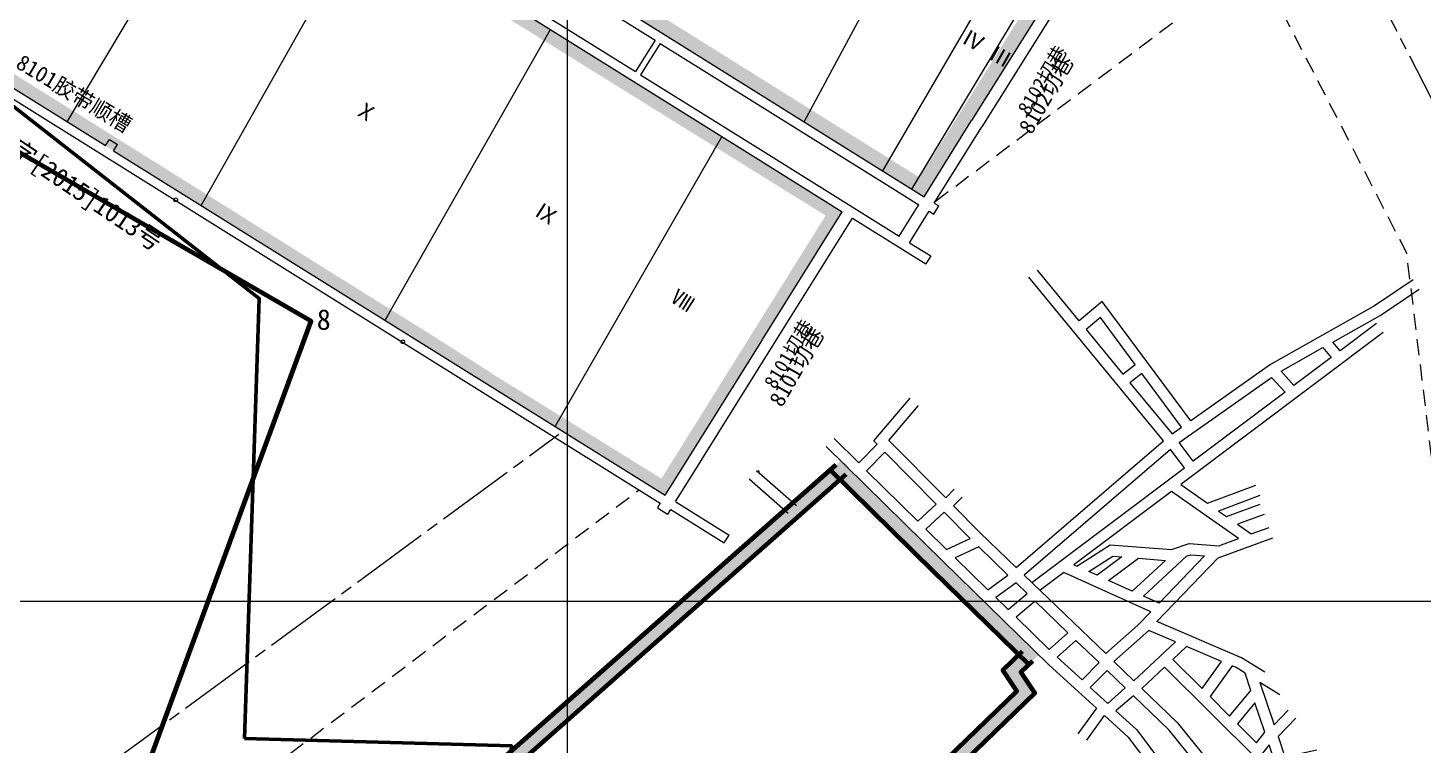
# Model space of a CAD drawing. Header units: inches. Extents: x 19725493 to 19730068, y 4137932 to 4142732.
# Drawn here: x 19728209 to 19728961, y 4139422 to 4139809 of the extents above; entities that cross this region are included whole.
import ezdxf

# ---------------------------------------------------------------- set-up
doc = ezdxf.new("R2010")
doc.units = ezdxf.units.IN
doc.header["$MEASUREMENT"] = 0
doc.linetypes.add('可采边界', pattern=[0.047, 0.02, -0.002, 0.003, -0.002, 0.02])
doc.linetypes.add('虚线', pattern=[0.0045, 0.00175, -0.001, 0.00175])
doc.layers.get('0').update_dxf_attribs({"lineweight": 0})
for name, color, linetype, lineweight in [('2026年下半年衔接计划', 7, 'Continuous', 0), ('8号煤层采空区XDD0800CCJ', 7, 'Continuous', 0), ('sw探水警戒线', 7, 'Continuous', 15), ('保安煤柱', 7, 'Continuous', 0), ('工作面回采月份', 7, 'Continuous', 15), ('未掘巷道', 7, 'Continuous', 15), ('次要巷道', 7, 'Continuous', 0), ('煤巷', 7, 'Continuous', 0), ('经纬网', 7, 'Continuous', 0), ('采空区边界颜色', 7, 'Continuous', 15)]:
    doc.layers.add(name, color=color, linetype=linetype, lineweight=lineweight)
doc.layers.add('8号煤层采空区', color=178, linetype='Continuous', lineweight=80, true_color=0x00004c)
doc.layers.add('岩巷', color=30, linetype='Continuous', lineweight=0, true_color=0xff7f00)
doc.styles.add('仿宋', font='')
doc.styles.add('宋体', font='')
doc.styles.get('仿宋').set_extended_font_data('仿宋')
doc.styles.get('宋体').set_extended_font_data('宋体')
doc.linetypes.add('县自治县旗县级市界', pattern='A,0.0015,-0.00115,[23,8#煤防尘系统图（7月份）.shx,S=3.07087e-07,R=0,X=0,Y=0],-0.00085,0.0015', length=0.005)

msp = doc.modelspace()

# ---------------------------------------------------------------- hatches: boundary and pattern name
for points in [[(19728647.12, 4139575.59), (19728364.68, 4139326.47), (19728549.68, 4139197.53), (19728551.2, 4139205.61), (19728376.8, 4139327.16), (19728652.48, 4139570.31), (19728650.22, 4139573.78)], [(19728748.43, 4139476.23), (19728702.31, 4139521.25), (19728652.48, 4139570.31), (19728650, 4139567.72), (19728646.84, 4139565.34), (19728697.06, 4139515.89), (19728743.01, 4139471.03)], [(19728753.8, 4139470.99), (19728748.43, 4139476.23), (19728734.37, 4139462.74), (19728742.01, 4139451.44), (19728682.66, 4139394.3), (19728717.37, 4139349.76), (19728676.69, 4139293.67), (19728633.66, 4139264.85), (19728598.73, 4139259.04), (19728551.2, 4139205.61), (19728552.75, 4139196.08), (19728602.57, 4139252.07), (19728636.49, 4139257.72), (19728681.98, 4139288.19), (19728726.75, 4139349.92), (19728692.72, 4139393.58), (19728751.77, 4139450.42), (19728744.12, 4139461.71)]]:
    msp.add_hatch(color=256).paths.add_polyline_path(points, flags=17)
at = {"layer": '8号煤层采空区XDD0800CCJ', "true_color": 0xffc000}
msp.add_hatch(color=40, dxfattribs=at).paths.add_polyline_path([(19728403.14, 4139650.27), (19728436.29, 4139629.67), (19728472.28, 4139607.2), (19728552.63, 4139557.03), (19728563.85, 4139575), (19728597.81, 4139629.38), (19728607.51, 4139644.92), (19728647.97, 4139709.72), (19728567.84, 4139759.74), (19728490.09, 4139808.28), (19728394.01, 4139868.28), (19728233.4, 4139968.57), (19728144.04, 4139812.16), (19728320.98, 4139701.67), (19728403.14, 4139650.27), (19728395.75, 4139662.65), (19728364.3, 4139682.28), (19728153.5, 4139814.24), (19728235.85, 4139959.69), (19728422.75, 4139841.97), (19728639.01, 4139707.64), (19728608.22, 4139658.34), (19728579.34, 4139612.07), (19728550.58, 4139565.97), (19728462.35, 4139620.63), (19728445.03, 4139631.73), (19728429.36, 4139641.66), (19728395.75, 4139662.65)], flags=17)
at = {"layer": '采空区边界颜色', "true_color": 0x57149c}
msp.add_hatch(color=194, dxfattribs=at).paths.add_polyline_path([(19728773.95, 4139848.91), (19728261.49, 4140168.86), (19728183.24, 4140035.49), (19728692, 4139717.81), (19728773.95, 4139848.91), (19728763.61, 4139846.52), (19728689.61, 4139728.14), (19728193.4, 4140037.98), (19728264.06, 4140158.41), (19728763.61, 4139846.52)], flags=17)

# ---------------------------------------------------------------- linework, layer by layer
at = {"layer": '2026年下半年衔接计划', "color": 1, "lineweight": 100, "true_color": 0xff0000, "flags": 128}
msp.add_lwpolyline([(19726936.48, 4139624.44), (19727087.79, 4139471.4), (19727111.81, 4139446.95), (19727250.54, 4139632.96), (19727469.86, 4139520.69), (19727490.46, 4139426.18), (19727619.93, 4139371.45), (19727645.19, 4139445.33), (19727760.04, 4139399.01), (19728084.75, 4139271.51), (19728182.77, 4139204.43), (19728195.04, 4139196.34), (19728361.95, 4139650.75), (19727985.1, 4139868.75), (19728293.07, 4140363.91), (19728716.76, 4140096.02), (19728825.18, 4140284.19), (19728806.51, 4140295.72), (19728729.84, 4140344.15), (19728648.31, 4140393.52), (19728462.52, 4140503.99), (19729114.34, 4141482.27)], dxfattribs=at)
at = {"layer": '8号煤层采空区', "color": 7, "flags": 128}
for points in [[(19728649.98, 4139568.1), (19728376.8, 4139327.16), (19728551.2, 4139205.61), (19728549.68, 4139197.53), (19728364.68, 4139326.47), (19728644.66, 4139573.42)], [(19728748.38, 4139465.79), (19728697.06, 4139515.89), (19728641.48, 4139570.61)], [(19728750.37, 4139467.71), (19728744.12, 4139461.71), (19728751.77, 4139450.42), (19728692.72, 4139393.58), (19728726.75, 4139349.92), (19728681.98, 4139288.19), (19728636.49, 4139257.72), (19728602.57, 4139252.07), (19728552.75, 4139196.08), (19728551.2, 4139205.61), (19728598.73, 4139259.04), (19728633.66, 4139264.85), (19728676.69, 4139293.67), (19728717.37, 4139349.76), (19728682.66, 4139394.3), (19728742.01, 4139451.44), (19728734.37, 4139462.74), (19728745.07, 4139473.01)]]:
    msp.add_lwpolyline(points, dxfattribs=at)
at = {"layer": 'sw探水警戒线', "color": 1, "linetype": '可采边界', "lineweight": 9, "ltscale": 2127.659574, "true_color": 0xff0000, "flags": 128}
for points in [[(19728772.52, 4139833.86), (19728887.84, 4139920.66), (19729000.27, 4139702.85), (19729041.58, 4139365.3), (19728994.94, 4139191.35), (19728943.24, 4139025.48), (19728871.04, 4138928.5), (19728872.06, 4138801.4), (19728750.97, 4138715.67), (19728533.26, 4138595.53)], [(19727782.12, 4139072.11), (19728039.75, 4139255.63), (19728495.37, 4139589.88)]]:
    msp.add_lwpolyline(points, dxfattribs=at)
at = {"layer": 'sw探水警戒线', "color": 1, "linetype": '虚线', "ltscale": 5000, "true_color": 0xff0000, "flags": 128}
for points in [[(19728698.06, 4139715.25), (19728870.58, 4139845.09), (19728951.72, 4139687.88), (19728990.77, 4139368.86), (19728946.91, 4139205.27), (19728898.04, 4139048.5), (19728820.9, 4138944.89), (19728821.85, 4138827.12), (19728724.36, 4138758.1), (19728457.28, 4138610.71)], [(19727803.01, 4139025.62), (19728297.14, 4139377.53), (19728538.61, 4139559.88)]]:
    msp.add_lwpolyline(points, dxfattribs=at)
at = {"layer": '保安煤柱', "color": 1, "lineweight": 60, "true_color": 0xff0000, "flags": 128}
msp.add_lwpolyline([(19728326, 4139426), (19728470, 4139422), (19728425, 4139185), (19728314, 4139208), (19728290, 4139061), (19727943, 4139051), (19727919, 4139065), (19727951, 4139137), (19727924, 4139243), (19727924, 4139279), (19727853, 4139284), (19727820, 4139443), (19727819, 4139518), (19727869, 4139558), (19727867, 4139593), (19727849, 4139692), (19727939, 4139911), (19728179, 4139784), (19728334, 4139663), (19728326, 4139426)], dxfattribs=at)
at = {"layer": '岩巷', "lineweight": 9, "flags": 128}
msp.add_lwpolyline([(19728549.98, 4139800.36), (19728673.78, 4139723.06)], dxfattribs=at)
at = {"layer": '工作面回采月份', "color": 7, "linetype": 'Continuous', "lineweight": 13}
for p, q in [((19728230.49, 4139758.17), (19728322.94, 4139912.81)), ((19728302.75, 4139713.05), (19728391.14, 4139870.07)), ((19728401.74, 4139651.25), (19728490.8, 4139807.84)), ((19728493.42, 4139594), (19728583.06, 4139750.02))]:
    msp.add_line(p, q, dxfattribs=at)
at = {"layer": '工作面回采月份', "color": 7, "lineweight": 9, "flags": 128}
for points in [[(19728627.51, 4139758.08), (19728700.89, 4139894.68)], [(19728669.86, 4139731.64), (19728747.55, 4139865.31)], [(19728685.47, 4139721.89), (19728765.21, 4139854.37)]]:
    msp.add_lwpolyline(points, dxfattribs=at)
at = {"layer": '未掘巷道', "color": 1, "lineweight": 0, "true_color": 0xff0000}
for q in [(19728601.85, 4139569.43), (19728603.01, 4139568.75)]:
    msp.add_line((19728603.11, 4139570.24), q, dxfattribs=at)
at = {"layer": '未掘巷道', "color": 7, "lineweight": 0}
for centre in [(19728288.94, 4139716.16), (19728411.36, 4139639.67)]:
    msp.add_circle(centre, 1, dxfattribs=at)
at = {"layer": '煤巷', "lineweight": 9}
for p, q in [((19728163.19, 4139794.3), (19728317.37, 4139698.03)), ((19728604.97, 4139640.85), (19728647.97, 4139709.72)), ((19728610.44, 4139637.34), (19728653.48, 4139706.27)), ((19728695.61, 4139685.86), (19728692.96, 4139681.62)), ((19728556.33, 4139562.97), (19728604.93, 4139640.78)), ((19728561.85, 4139559.52), (19728610.44, 4139637.34)), ((19728552.63, 4139557.03), (19728556.33, 4139562.97)), ((19728558.14, 4139553.58), (19728561.85, 4139559.52)), ((19728549.98, 4139552.79), (19728548.39, 4139550.24)), ((19728548.39, 4139550.24), (19728553.9, 4139546.8)), ((19728555.49, 4139549.34), (19728553.9, 4139546.8)), ((19728555.6, 4139549.35), (19728584.33, 4139531.35)), ((19728558.39, 4139553.43), (19728586.97, 4139535.58)), ((19728584.33, 4139531.35), (19728586.98, 4139535.59))]:
    msp.add_line(p, q, dxfattribs=at)
at = {"layer": '煤巷', "lineweight": 9, "flags": 128}
for points in [[(19728416.18, 4139890.04), (19728552.74, 4139804.77)], [(19728413.7, 4139885.46), (19728547.18, 4139802.11)], [(19728779.46, 4139845.47), (19728723.11, 4139755.36)], [(19728763.34, 4139831.95), (19728717.59, 4139758.8)], [(19728481.79, 4139813.47), (19728601.24, 4139738.88)], [(19728484.44, 4139817.71), (19728536.59, 4139785.14)], [(19728552.74, 4139804.77), (19728676.81, 4139727.3)], [(19728165.77, 4139798.58), (19728251.13, 4139745.29)], [(19728547.18, 4139802.11), (19728536.59, 4139785.14)], [(19728549.98, 4139800.36), (19728539.39, 4139783.4)], [(19728549.98, 4139800.36), (19728673.78, 4139723.06)], [(19728539.39, 4139783.4), (19728603.88, 4139743.13)], [(19728692, 4139717.81), (19728717.59, 4139758.8)], [(19728697.51, 4139714.37), (19728723.11, 4139755.36)], [(19728251.13, 4139745.29), (19728253.25, 4139748.68)], [(19728253.25, 4139748.68), (19728257.66, 4139745.92)], [(19728255.54, 4139742.53), (19728257.66, 4139745.92)], [(19728255.54, 4139742.53), (19728320.01, 4139702.27)], [(19728601.24, 4139738.89), (19728647.97, 4139709.72)], [(19728603.89, 4139743.13), (19728678.66, 4139696.45)], [(19728673.78, 4139723.06), (19728689.25, 4139713.4)], [(19728676.26, 4139727.64), (19728692, 4139717.81)], [(19728687.66, 4139710.86), (19728689.25, 4139713.4)], [(19728697.51, 4139714.37), (19728699.97, 4139712.83)], [(19728653.48, 4139706.27), (19728692.96, 4139681.62)], [(19728678.66, 4139696.45), (19728687.66, 4139710.86)], [(19728684.17, 4139693), (19728693.17, 4139707.42)], [(19728693.17, 4139707.42), (19728694.76, 4139709.96)], [(19728694.76, 4139709.96), (19728697.22, 4139708.42)], [(19728697.22, 4139708.42), (19728699.97, 4139712.83)], [(19728319.96, 4139702.31), (19728552.63, 4139557.03)], [(19728317.37, 4139698.03), (19728549.98, 4139552.79)], [(19728684.17, 4139693), (19728695.61, 4139685.86)]]:
    msp.add_lwpolyline(points, dxfattribs=at)
at = {"layer": '煤巷', "linetype": '县自治县旗县级市界', "lineweight": 9, "ltscale": 2000, "flags": 128}
for points in [[(19728955.42, 4139673.04), (19728934.57, 4139659.01), (19728878.6, 4139627.43), (19728835.67, 4139597.15), (19728787.99, 4139661.41), (19728775.5, 4139650.97), (19728753.1, 4139678.23)], [(19728955.42, 4139673.04), (19728934.57, 4139659.01), (19728878.6, 4139627.43), (19728835.67, 4139597.15), (19728787.99, 4139661.41), (19728775.5, 4139650.97), (19728753.1, 4139678.23)], [(19728712.5, 4139555.96), (19728707.88, 4139551.34), (19728722.26, 4139536.78), (19728741.61, 4139518.15), (19728820.9, 4139586.28), (19728748.47, 4139674.42)], [(19728712.5, 4139555.96), (19728707.88, 4139551.34), (19728722.26, 4139536.78), (19728741.61, 4139518.15), (19728820.9, 4139586.28), (19728748.47, 4139674.42)], [(19728935.69, 4139649.52), (19728916.15, 4139634.83), (19728912.18, 4139639.49), (19728937.72, 4139653.9), (19728958.76, 4139668.06)], [(19728935.69, 4139649.52), (19728916.15, 4139634.83), (19728912.18, 4139639.49), (19728937.72, 4139653.9), (19728958.76, 4139668.06)], [(19728805.76, 4139627.39), (19728786.96, 4139652.73), (19728779.31, 4139646.33), (19728799.11, 4139622.24), (19728805.76, 4139627.39)], [(19728805.76, 4139627.39), (19728786.96, 4139652.73), (19728779.31, 4139646.33), (19728799.11, 4139622.24), (19728805.76, 4139627.39)], [(19728939.29, 4139644.72), (19728830.37, 4139562.85), (19728844.76, 4139552.69), (19728870.65, 4139562.52)], [(19728939.29, 4139644.72), (19728830.37, 4139562.85), (19728844.76, 4139552.69), (19728870.65, 4139562.52)], [(19728891.26, 4139616.12), (19728884.29, 4139623.76), (19728906.86, 4139636.49), (19728911.35, 4139631.22), (19728891.26, 4139616.12)], [(19728891.26, 4139616.12), (19728884.29, 4139623.76), (19728906.86, 4139636.49), (19728911.35, 4139631.22), (19728891.26, 4139616.12)], [(19728830.76, 4139593.7), (19728809.34, 4139622.57), (19728802.92, 4139617.61), (19728825.58, 4139590.04), (19728830.76, 4139593.7)], [(19728830.76, 4139593.7), (19728809.34, 4139622.57), (19728802.92, 4139617.61), (19728825.58, 4139590.04), (19728830.76, 4139593.7)], [(19728837.04, 4139575.37), (19728829.45, 4139585.43), (19728879.16, 4139620.48), (19728886.44, 4139612.5), (19728837.04, 4139575.37)], [(19728643.58, 4139587.49), (19728656.83, 4139574.44), (19728666.74, 4139584.45), (19728664.94, 4139586.27), (19728684.55, 4139609.24)], [(19728643.58, 4139587.49), (19728656.83, 4139574.44), (19728666.74, 4139584.45), (19728664.94, 4139586.27), (19728684.55, 4139609.24)], [(19728708.26, 4139560.2), (19728703.67, 4139555.6), (19728673.08, 4139586.57), (19728689.11, 4139605.35)], [(19728708.26, 4139560.2), (19728703.67, 4139555.6), (19728673.08, 4139586.57), (19728689.11, 4139605.35)], [(19728639.37, 4139583.22), (19728702.31, 4139521.25), (19728759.15, 4139465.76), (19728784.81, 4139442.4), (19728774.79, 4139428.53)], [(19728639.37, 4139583.22), (19728702.31, 4139521.25), (19728759.15, 4139465.76), (19728784.81, 4139442.4), (19728774.79, 4139428.53)], [(19728670.95, 4139580.19), (19728661.1, 4139570.24), (19728688.75, 4139543.02), (19728698.56, 4139552.23), (19728670.95, 4139580.19)], [(19728670.95, 4139580.19), (19728661.1, 4139570.24), (19728688.75, 4139543.02), (19728698.56, 4139552.23), (19728670.95, 4139580.19)], [(19728750.07, 4139510), (19728832.24, 4139571.76), (19728824.76, 4139581.69), (19728745.95, 4139513.97), (19728789.84, 4139471.71), (19728807.03, 4139486.91), (19728814.15, 4139494.3), (19728767.28, 4139515.43), (19728754.45, 4139505.79)], [(19728750.07, 4139510), (19728832.24, 4139571.76), (19728824.76, 4139581.69), (19728745.95, 4139513.97), (19728789.84, 4139471.71), (19728807.03, 4139486.91), (19728814.15, 4139494.3), (19728767.28, 4139515.43), (19728754.45, 4139505.79)], [(19728618.85, 4139547.22), (19728597.77, 4139565.64)], [(19728623.39, 4139551.22), (19728601.71, 4139570.16)], [(19728861.33, 4139533.65), (19728825.33, 4139559.07), (19728772.75, 4139519.55), (19728774.22, 4139518.88), (19728792.19, 4139530.24), (19728825.25, 4139527.72), (19728834.83, 4139531.06), (19728850.76, 4139529.83), (19728861.33, 4139533.65)], [(19728861.33, 4139533.65), (19728825.33, 4139559.07), (19728772.75, 4139519.55), (19728774.22, 4139518.88), (19728792.19, 4139530.24), (19728825.25, 4139527.72), (19728834.83, 4139531.06), (19728850.76, 4139529.83), (19728861.33, 4139533.65)], [(19728872.78, 4139556.91), (19728850.67, 4139548.51), (19728854.84, 4139545.57), (19728873.11, 4139552.28)], [(19728872.78, 4139556.91), (19728850.67, 4139548.51), (19728854.84, 4139545.57), (19728873.11, 4139552.28)], [(19728702.78, 4139547.97), (19728693.02, 4139538.81), (19728704.15, 4139527.85), (19728716.94, 4139533.63), (19728702.78, 4139547.97)], [(19728702.78, 4139547.97), (19728693.02, 4139538.81), (19728704.15, 4139527.85), (19728716.94, 4139533.63), (19728702.78, 4139547.97)], [(19728875.17, 4139546.65), (19728860.79, 4139541.37), (19728868.2, 4139536.14), (19728877.89, 4139539.64)], [(19728875.17, 4139546.65), (19728860.79, 4139541.37), (19728868.2, 4139536.14), (19728877.89, 4139539.64)], [(19728875.49, 4139461.71), (19728862.91, 4139469.51), (19728817.31, 4139488.94), (19728850.41, 4139523.32), (19728879.93, 4139534)], [(19728875.49, 4139461.71), (19728862.91, 4139469.51), (19728817.31, 4139488.94), (19728850.41, 4139523.32), (19728879.93, 4139534)], [(19728721.55, 4139529.14), (19728708.74, 4139523.35), (19728726.42, 4139506.1), (19728737.21, 4139514.05), (19728721.55, 4139529.14)], [(19728721.55, 4139529.14), (19728708.74, 4139523.35), (19728726.42, 4139506.1), (19728737.21, 4139514.05), (19728721.55, 4139529.14)], [(19728798.45, 4139523.75), (19728785.18, 4139513.94), (19728780.77, 4139515.93), (19728793.71, 4139524.11), (19728798.45, 4139523.75)], [(19728822.09, 4139521.95), (19728804.18, 4139505.37), (19728791.44, 4139511.12), (19728807.59, 4139523.05), (19728822.09, 4139521.95)], [(19728822.09, 4139521.95), (19728804.18, 4139505.37), (19728791.44, 4139511.12), (19728807.59, 4139523.05), (19728822.09, 4139521.95)], [(19728843.13, 4139524.4), (19728818.56, 4139498.89), (19728810.12, 4139502.69), (19728833.34, 4139524.19), (19728835.62, 4139524.98), (19728843.13, 4139524.4)], [(19728843.13, 4139524.4), (19728818.56, 4139498.89), (19728810.12, 4139502.69), (19728833.34, 4139524.19), (19728835.62, 4139524.98), (19728843.13, 4139524.4)], [(19728741.6, 4139509.84), (19728730.76, 4139501.85), (19728737.29, 4139495.48), (19728747.48, 4139504.17), (19728741.6, 4139509.84)], [(19728741.6, 4139509.84), (19728730.76, 4139501.85), (19728737.29, 4139495.48), (19728747.48, 4139504.17), (19728741.6, 4139509.84)], [(19728751.82, 4139499.99), (19728741.6, 4139491.27), (19728759.4, 4139473.89), (19728769.51, 4139482.96), (19728751.82, 4139499.99)], [(19728751.82, 4139499.99), (19728741.6, 4139491.27), (19728759.4, 4139473.89), (19728769.51, 4139482.96), (19728751.82, 4139499.99)], [(19728813.05, 4139484.23), (19728794.18, 4139467.53), (19728805, 4139457.11), (19728827.4, 4139478.12), (19728813.05, 4139484.23)], [(19728813.05, 4139484.23), (19728794.18, 4139467.53), (19728805, 4139457.11), (19728827.4, 4139478.12), (19728813.05, 4139484.23)], [(19728786.26, 4139466.84), (19728773.84, 4139478.79), (19728763.72, 4139469.71), (19728777.11, 4139457.52), (19728786.26, 4139466.84)], [(19728786.26, 4139466.84), (19728773.84, 4139478.79), (19728763.72, 4139469.71), (19728777.11, 4139457.52), (19728786.26, 4139466.84)], [(19728833.42, 4139475.55), (19728825.92, 4139468.51), (19728841.73, 4139452.84), (19728852.22, 4139467.55), (19728833.42, 4139475.55)], [(19728833.42, 4139475.55), (19728825.92, 4139468.51), (19728841.73, 4139452.84), (19728852.22, 4139467.55), (19728833.42, 4139475.55)], [(19728790.58, 4139462.68), (19728781.54, 4139453.48), (19728790.93, 4139444.93), (19728800.4, 4139453.21), (19728790.58, 4139462.68)], [(19728790.58, 4139462.68), (19728781.54, 4139453.48), (19728790.93, 4139444.93), (19728800.4, 4139453.21), (19728790.58, 4139462.68)], [(19728821.54, 4139464.4), (19728809.33, 4139452.94), (19728828.38, 4139434.6), (19728858.11, 4139397.82), (19728874.52, 4139412.84), (19728880.39, 4139415.11), (19728877.85, 4139422.62), (19728871.64, 4139414.76), (19728821.54, 4139464.4)], [(19728821.54, 4139464.4), (19728809.33, 4139452.94), (19728828.38, 4139434.6), (19728858.11, 4139397.82), (19728874.52, 4139412.84), (19728880.39, 4139415.11), (19728877.85, 4139422.62), (19728871.64, 4139414.76), (19728821.54, 4139464.4)], [(19728864.9, 4139461.16), (19728860.12, 4139464.18), (19728857.87, 4139465.14), (19728846.05, 4139448.57), (19728856.61, 4139438.1), (19728867.97, 4139451.87), (19728864.9, 4139461.21)], [(19728864.9, 4139461.16), (19728860.12, 4139464.18), (19728857.87, 4139465.14), (19728846.05, 4139448.57), (19728856.61, 4139438.1), (19728867.97, 4139451.87), (19728864.9, 4139461.21)], [(19728883.58, 4139449.52), (19728872.79, 4139456.19), (19728880.49, 4139433.44), (19728888.04, 4139441.17)], [(19728883.58, 4139449.52), (19728872.79, 4139456.19), (19728880.49, 4139433.44), (19728888.04, 4139441.17)], [(19728804.74, 4139449.04), (19728795.39, 4139440.87), (19728806.48, 4139430.78), (19728841.86, 4139383.82), (19728854.03, 4139393.33), (19728823.96, 4139430.54), (19728804.74, 4139449.04)], [(19728804.74, 4139449.04), (19728795.39, 4139440.87), (19728806.48, 4139430.78), (19728841.86, 4139383.82), (19728854.03, 4139393.33), (19728823.96, 4139430.54), (19728804.74, 4139449.04)], [(19728870.23, 4139445.19), (19728860.89, 4139433.86), (19728871.1, 4139423.74), (19728875.56, 4139429.4), (19728870.23, 4139445.19)], [(19728870.23, 4139445.19), (19728860.89, 4139433.86), (19728871.1, 4139423.74), (19728875.56, 4139429.4), (19728870.23, 4139445.19)], [(19728779.66, 4139425.02), (19728789.27, 4139438.34), (19728802.03, 4139426.72), (19728837.29, 4139379.93), (19728801.21, 4139336.35), (19728801.77, 4139328.69), (19728778.01, 4139320.21), (19728706.61, 4139282.33)], [(19728779.66, 4139425.02), (19728789.27, 4139438.34), (19728802.03, 4139426.72), (19728837.29, 4139379.93), (19728801.21, 4139336.35), (19728801.77, 4139328.69), (19728778.01, 4139320.21), (19728706.61, 4139282.33)], [(19728892.33, 4139436.99), (19728882.65, 4139427.06), (19728886.34, 4139416.16), (19728903.54, 4139419.84)], [(19728892.33, 4139436.99), (19728882.65, 4139427.06), (19728886.34, 4139416.16), (19728903.54, 4139419.84)]]:
    msp.add_lwpolyline(points, dxfattribs=at)
at = {"layer": '经纬网', "color": 18, "lineweight": 9, "true_color": 0x260000, "flags": 128}
for points in [[(19728500, 4138000), (19728500, 4142500)], [(19725999.81, 4139500), (19730000, 4139500)]]:
    msp.add_lwpolyline(points, dxfattribs=at)

# ---------------------------------------------------------------- texts
at = {"layer": '2026年下半年衔接计划', "color": 1, "true_color": 0xff0000, "style": '宋体'}
msp.add_text('8', height=11.07, rotation=359.38333, dxfattribs=at).set_placement((19728364.9, 4139646.14))
at = {"layer": '保安煤柱', "color": 1, "true_color": 0xff0000, "style": '仿宋'}
msp.add_text('  阳煤地字[2015]1013号', height=10, rotation=326.15675, dxfattribs=at).set_placement((19728153.38, 4139771.38))
at = {"layer": '工作面回采月份', "color": 7, "style": '宋体'}
for s, rotation, p in [('Ⅳ', 330.7716, (19728711.47, 4139801.12)), ('Ⅲ', 330.7716, (19728726.06, 4139792.45)), ('Ⅹ', 327.53525, (19728384.47, 4139763.06)), ('Ⅸ', 327.53525, (19728481.26, 4139708.19)), ('Ⅷ', 327.53525, (19728555.09, 4139661.33))]:
    msp.add_text(s, height=8.5, rotation=rotation, dxfattribs=at).set_placement(p)
at = {"layer": '次要巷道', "color": 7, "style": '仿宋'}
for s, height, rotation, p in [('8102切巷', 7.5, 59.19989, (19728748.4, 4139761.25)), ('8101胶带顺槽', 8.5, 329.14782, (19728202.23, 4139787.59)), ('8102切巷', 8.5, 59.99588, (19728749.88, 4139750.8)), ('8101切巷', 7.5, 59.19989, (19728611.78, 4139613.71)), ('8101切巷', 8.5, 59.99588, (19728615.49, 4139603.92))]:
    msp.add_text(s, height=height, rotation=rotation, dxfattribs=at).set_placement(p)

doc.saveas('drawing.dxf')
